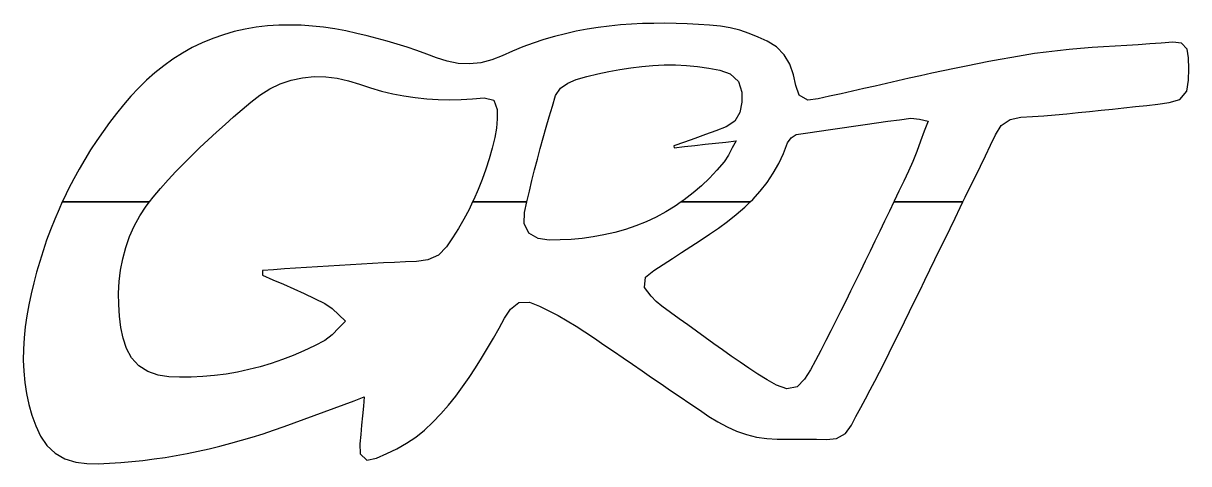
# Model space of a CAD drawing. Extents: x 0 to 750, y 0 to 283.
import ezdxf

# ---------------------------------------------------------------- set-up
doc = ezdxf.new("R2010")
doc.units = 0
doc.layers.get('0').update_dxf_attribs({"linetype": 'CONTINUOUS'})

msp = doc.modelspace()

# ---------------------------------------------------------------- linework, layer by layer
at = {"color": 7}
for points in [[(412.848363, 283.45706), (405.673568, 283.429228), (398.498765, 283.244657), (391.332752, 282.89456), (384.176999, 282.365752), (377.037356, 281.650908), (369.919681, 280.739776), (362.832771, 279.625031), (355.779558, 278.296418), (348.773212, 276.74808), (341.821069, 274.97562), (334.928986, 272.971715), (328.111603, 270.736365), (321.374792, 268.26664), (314.727337, 265.561075), (308.180951, 262.622601), (301.432425, 259.892133), (294.389457, 258.055221), (287.153132, 257.278854), (279.884587, 257.623092), (272.740549, 259.013228), (265.823558, 261.282269), (259.561355, 263.659709), (253.256671, 265.917032), (246.909508, 268.054238), (240.522797, 270.074256), (234.102389, 271.977087), (227.646828, 273.764195), (221.163435, 275.437045), (214.649276, 276.998568), (207.565298, 278.526399), (200.435908, 279.82425), (193.2655, 280.873077), (186.061402, 281.656768), (178.832405, 282.15335), (171.587289, 282.345244), (164.342181, 282.213408), (157.113184, 281.738799), (149.914943, 280.905303), (142.769443, 279.695343), (135.701575, 278.101594), (128.733314, 276.113803), (121.891031, 273.731969), (115.196701, 270.956091), (108.67376, 267.79789), (102.345639, 264.270549), (96.225523, 260.388715), (90.329529, 256.177292), (84.664985, 251.656787), (79.237741, 246.855033), (74.052198, 241.795465), (69.102495, 236.501523), (64.387165, 230.999574), (59.884239, 225.39655), (55.521937, 219.686593), (51.301725, 213.868237), (47.226532, 207.947345), (43.300753, 201.926837), (39.527318, 195.811123), (35.907692, 189.601652), (32.444804, 183.302826), (29.141583, 176.91904), (25.99803, 170.456159), (25.108871, 168.504983), (81.174263, 168.504983), (83.553171, 171.584084), (88.291938, 177.15928), (93.159607, 182.623139), (98.141539, 187.981533), (103.228936, 193.24032), (108.40862, 198.409751), (113.668869, 203.494223), (119.002363, 208.503983), (124.39738, 213.447827), (129.845129, 218.331613), (135.335365, 223.16706), (140.862217, 227.96149), (146.418363, 232.723694), (152.305567, 237.302793), (158.62783, 241.257868), (165.348523, 244.486382), (172.401744, 246.906302), (179.693734, 248.46343), (187.119022, 249.147512), (194.573604, 248.995168), (201.973992, 248.067923), (209.25426, 246.447806), (216.37486, 244.224175), (223.388526, 241.89654), (230.497411, 239.870662), (237.685391, 238.153867), (244.940759, 236.749082), (252.251792, 235.659239), (259.60091, 234.884337), (266.977853, 234.422912), (274.366525, 234.270568), (281.756653, 234.421447), (289.135066, 234.866759), (296.488579, 235.599181), (302.775682, 234.093322), (304.921678, 227.932193), (304.907053, 221.891182), (304.420723, 215.869213), (303.389474, 209.916092), (301.72395, 203.081138), (299.824044, 196.309168), (297.685375, 189.608979), (295.310869, 182.986424), (292.701981, 176.456155), (289.858725, 170.0211), (289.123373, 168.504983), (324.055478, 168.504983), (324.062978, 168.541583), (325.64208, 175.448321), (327.288569, 182.340404), (328.999505, 189.213445), (330.771964, 196.07477), (332.60155, 202.919978), (334.485339, 209.752007), (336.418928, 216.569385), (338.399399, 223.372115), (340.423813, 230.161662), (342.487774, 236.940954), (345.758769, 241.619662), (350.431619, 244.990265), (355.712373, 247.290068), (362.655733, 249.185575), (369.640104, 250.915554), (376.668417, 252.459498), (383.737747, 253.795435), (390.849558, 254.904321), (397.993595, 255.762719), (405.165466, 256.350121), (412.356379, 256.64602), (419.551687, 256.632835), (426.741137, 256.294457), (433.905687, 255.620629), (441.029213, 254.601098), (448.094148, 253.23147), (454.901279, 250.895046), (460.157133, 246.081572), (462.276759, 239.240756), (462.420316, 232.618202), (461.140045, 226.130414), (457.779694, 220.468796), (452.30997, 216.815478), (445.58927, 214.295949), (438.850997, 211.821828), (432.099531, 209.378471), (425.340745, 206.958553), (418.577572, 204.548887), (418.769467, 203.39898), (425.415453, 204.128474), (432.058513, 204.860894), (438.703044, 205.596246), (445.347575, 206.331598), (451.990636, 207.069875), (458.635159, 207.808159), (456.194735, 203.26422), (453.799717, 198.69391), (450.969639, 194.391666), (446.330479, 189.002507), (441.443767, 183.836007), (436.308026, 178.918531), (430.927657, 174.270581), (425.308518, 169.914141), (423.270927, 168.50496), (467.68349, 168.50496), (469.308004, 170.097246), (474.120016, 175.43074), (478.564348, 181.076242), (482.589731, 187.024968), (486.155161, 193.262271), (489.229867, 199.755917), (491.793342, 206.466365), (493.978886, 209.779838), (497.350959, 211.833548), (504.717649, 212.971731), (512.087272, 214.087941), (519.46129, 215.182178), (526.836777, 216.257373), (534.21519, 217.314989), (541.596535, 218.355028), (548.979343, 219.378952), (556.365076, 220.389695), (563.752278, 221.387252), (571.140944, 222.374556), (576.73225, 221.699263), (582.257639, 220.457077), (579.752761, 214.007374), (577.326977, 207.523977), (574.898269, 201.044979), (572.361163, 194.606998), (569.607255, 188.258365), (566.514977, 181.826241), (563.425624, 175.391185), (560.339196, 168.956137), (560.122401, 168.50496), (604.631647, 168.50496), (606.095024, 171.512285), (609.345514, 178.199289), (612.594534, 184.886299), (615.842092, 191.57331), (619.086718, 198.261776), (622.331343, 204.951719), (625.573043, 211.641653), (629.287881, 217.58745), (634.990517, 221.585006), (641.863558, 222.948775), (649.250761, 223.452681), (656.632106, 224.016645), (664.010519, 224.631879), (671.384536, 225.292523), (678.755622, 225.992718), (686.123782, 226.725139), (693.48901, 227.480999), (700.851312, 228.254436), (708.213615, 229.039591), (715.574448, 229.829141), (722.936751, 230.615762), (730.083713, 231.390663), (737.199919, 232.401406), (744.049529, 234.493201), (748.577359, 239.834018), (749.717006, 246.907743), (749.850303, 254.092798), (749.769738, 261.282246), (748.920131, 266.810563), (745.161344, 270.721693), (739.611055, 271.247572), (732.201877, 270.666029), (724.786842, 270.144545), (717.368882, 269.667007), (709.950914, 269.212905), (702.531484, 268.758804), (695.113524, 268.288589), (687.699951, 267.780289), (680.289311, 267.214859), (672.883065, 266.571793), (665.48708, 265.830583), (658.104272, 264.97072), (650.739037, 263.971698), (643.397247, 262.814472), (636.017372, 261.538594), (628.646279, 260.205586), (621.285446, 258.82131), (613.933396, 257.390159), (606.591606, 255.916527), (599.255673, 254.403344), (591.927068, 252.85647), (584.605782, 251.2803), (577.288892, 249.679226), (569.976397, 248.05618), (562.668297, 246.415556), (555.363129, 244.764679), (548.059416, 243.105012), (540.757181, 241.44095), (533.453468, 239.776889), (526.149763, 238.118686), (518.844595, 236.469274), (511.533562, 234.83158), (504.899291, 234.044959), (499.256715, 237.140172), (497.159064, 243.456574), (495.579962, 250.394069), (493.139532, 257.070823), (489.541881, 263.196795), (484.62733, 268.316421), (478.568743, 272.015149), (472.807517, 274.588878), (466.962793, 276.964853), (461.000882, 279.024422), (454.899809, 280.62696), (448.66837, 281.598151), (441.518475, 282.203131), (434.361252, 282.701178), (427.195239, 283.082037), (420.023369, 283.336919)], [(604.631445, 168.504983), (560.122198, 168.504983), (557.252573, 162.521104), (554.16322, 156.087511), (551.070934, 149.655388), (547.974254, 143.224727), (544.870253, 136.796999), (541.758925, 130.373665), (538.635882, 123.956189), (535.502587, 117.544571), (532.354636, 111.137348), (529.192038, 104.738914), (526.01333, 98.349271), (522.81558, 91.966948), (519.597324, 85.596347), (516.358557, 79.235998), (513.096351, 72.888835), (509.807776, 66.553394), (506.481115, 60.40105), (502.754555, 54.487484), (497.889818, 49.518737), (491.191093, 48.220886), (484.628597, 50.567559), (478.534851, 53.995297), (472.627135, 57.736505), (466.895203, 61.53484), (461.20429, 65.393235), (455.548536, 69.3029), (449.922069, 73.255045), (444.321981, 77.240887), (438.739464, 81.254554), (433.170133, 85.285802), (427.609584, 89.327302), (422.049042, 93.371734), (416.484106, 97.410302), (410.911842, 101.435691), (407.287822, 104.507464), (404.010969, 107.952782), (399.692614, 113.491349), (400.301989, 119.987927), (405.736553, 124.435192), (411.666237, 128.343394), (417.623753, 132.203252), (423.598849, 136.042604), (429.572475, 139.881957), (435.528529, 143.747679), (441.452355, 147.663202), (447.326374, 151.650506), (453.144727, 155.867784), (458.774119, 160.332628), (464.176455, 165.068463), (467.683288, 168.504983), (423.270724, 168.504983), (419.459204, 165.869732), (413.396216, 162.156357), (407.135482, 158.784292), (400.698956, 155.765251), (394.10424, 153.103631), (387.377682, 150.800892), (380.539794, 148.852656), (373.611089, 147.250117), (366.614996, 145.984493), (359.56764, 145.039666), (352.483662, 144.402459), (345.382104, 144.055291), (338.271757, 143.985016), (331.288849, 144.882968), (325.224397, 148.347321), (322.198037, 154.603667), (322.555457, 161.617333), (324.055456, 168.505021), (289.123351, 168.505021), (286.788392, 163.694479), (283.493959, 157.47915), (279.982732, 151.383942), (276.262029, 145.414703), (272.339179, 139.575844), (267.149242, 134.243813), (260.380204, 131.173502), (252.981279, 130.184733), (245.895839, 129.918131), (238.813323, 129.613443), (231.730808, 129.275066), (224.649755, 128.908856), (217.571634, 128.516276), (210.493514, 128.101729), (203.416864, 127.668132), (196.340206, 127.221357), (189.26648, 126.761398), (182.192755, 126.29558), (175.117559, 125.826831), (168.043834, 125.358081), (160.968646, 124.892256), (153.891988, 124.435229), (153.891988, 121.367844), (160.608294, 118.419115), (167.330457, 115.485035), (174.04383, 112.530449), (180.729378, 109.514341), (187.370969, 106.403013), (193.949582, 103.161313), (198.790889, 99.86688), (203.094596, 95.87812), (207.366076, 91.85273), (203.122429, 87.43623), (198.845084, 83.053421), (193.949582, 79.394241), (187.305052, 75.935745), (180.543341, 72.714557), (173.667368, 69.743854), (166.682997, 67.033896), (159.601944, 64.593473), (152.428612, 62.434292), (145.174714, 60.562225), (137.851958, 58.983124), (130.472083, 57.704315), (123.043863, 56.72873), (115.583423, 56.059296), (108.10247, 55.693086), (100.611265, 55.628661), (93.663517, 55.974366), (86.797796, 57.080323), (80.213326, 59.295161), (74.323194, 62.963131), (69.645951, 68.08568), (66.35152, 74.199939), (64.198201, 80.810772), (62.853475, 87.635475), (61.942343, 95.012426), (61.435507, 102.427461), (61.359335, 109.858606), (61.744589, 117.280969), (62.617635, 124.662306), (64.004842, 131.963087), (65.925251, 139.143747), (68.389116, 146.15595), (71.400833, 152.949888), (74.947218, 159.480156), (79.009224, 165.702812), (81.174263, 168.505051), (25.108871, 168.505051), (23.017075, 163.917169), (20.197253, 157.306328), (17.540028, 150.628115), (15.046865, 143.885439), (12.7163, 137.085636), (10.548333, 130.233108), (8.541498, 123.332227), (6.695796, 116.385949), (4.992184, 109.404504), (3.49072, 102.374728), (2.222167, 95.299533), (1.211425, 88.18479), (0.489257, 81.033432), (0.082031, 73.857167), (0.019043, 66.670649), (0.322265, 59.491451), (1.013671, 52.338623), (2.109374, 45.237065), (3.619627, 38.210215), (5.545895, 31.287367), (7.983393, 24.406999), (11.103509, 17.812283), (15.183096, 11.768337), (20.437487, 6.724883), (26.770002, 3.128695), (33.751443, 1.033969), (40.989232, 0.128697), (48.287078, 0.046669), (55.483851, 0.357214), (62.673299, 0.820099), (69.852494, 1.430944), (77.015575, 2.189733), (84.164008, 3.093542), (91.291936, 4.137969), (98.396419, 5.323028), (105.478934, 6.642855), (112.53655, 8.094509), (119.564863, 9.673611), (126.563881, 11.37869), (133.532141, 13.203881), (140.469637, 15.146267), (147.373442, 17.201438), (154.24355, 19.366477), (161.081438, 21.634055), (167.884167, 24.004166), (174.339727, 26.343527), (180.790901, 28.703386), (187.234739, 31.074967), (193.67566, 33.455338), (200.113641, 35.841566), (206.554554, 38.226325), (212.995467, 40.606696), (219.440776, 42.978277), (218.838729, 36.963633), (218.239607, 30.947527), (217.653669, 24.931413), (217.09117, 18.910912), (216.566755, 12.887479), (216.744003, 6.409943), (221.009625, 2.248323), (227.299661, 3.688262), (233.901704, 6.512483), (240.36166, 9.653106), (246.619468, 13.178981), (252.590169, 17.167748), (258.156568, 21.704368), (263.532542, 26.816665), (268.660956, 32.179454), (273.547676, 37.760508), (278.20734, 43.534919), (282.654605, 49.473392), (286.911437, 55.551021), (290.99688, 61.745845), (294.935847, 68.034418), (298.753225, 74.397691), (302.470995, 80.8181), (306.115527, 87.280988), (309.713177, 93.768776), (313.471965, 99.588593), (318.847939, 103.830777), (325.675575, 103.91867), (332.138455, 101.435759), (338.138452, 98.456273), (344.060815, 95.32297), (349.896749, 92.032932), (355.637463, 88.578832), (361.271249, 84.95335), (367.439703, 80.794662), (373.593509, 76.618395), (379.738525, 72.42601), (385.874751, 68.221918), (392.006582, 64.010491), (398.135488, 59.794676), (404.264386, 55.580324), (410.396217, 51.368896), (416.533913, 47.167729), (422.680392, 42.976814), (428.837123, 38.803479), (435.007047, 34.65065), (441.194543, 30.521257), (446.886919, 26.970475), (452.800493, 23.803489), (458.930854, 21.078876), (465.261907, 18.861105), (471.76288, 17.207296), (478.388361, 16.165794), (485.084162, 15.762962), (491.40935, 15.798137), (497.734539, 15.861137), (504.061197, 15.887537), (510.387855, 15.812837), (516.708649, 15.571134), (523.255035, 16.215669), (528.944486, 19.450042), (532.807276, 24.770351), (535.788231, 30.48324), (538.818987, 36.169759), (541.87465, 41.84016), (544.933238, 47.509106), (547.972791, 53.19123), (550.966932, 58.895329), (553.890752, 64.63605), (557.163218, 71.312801), (560.434206, 77.989552), (563.703738, 84.66631), (566.973264, 91.344523), (570.239864, 98.021281), (573.506465, 104.698032), (576.771603, 111.377715), (580.03527, 118.055936), (583.297476, 124.735619), (586.558211, 131.416765), (589.818954, 138.09791), (593.076764, 144.779063), (596.333112, 151.460209), (599.58799, 158.144287), (602.842876, 164.828365)]]:
    msp.add_lwpolyline(points, close=True, dxfattribs=at)

doc.saveas('drawing.dxf')
